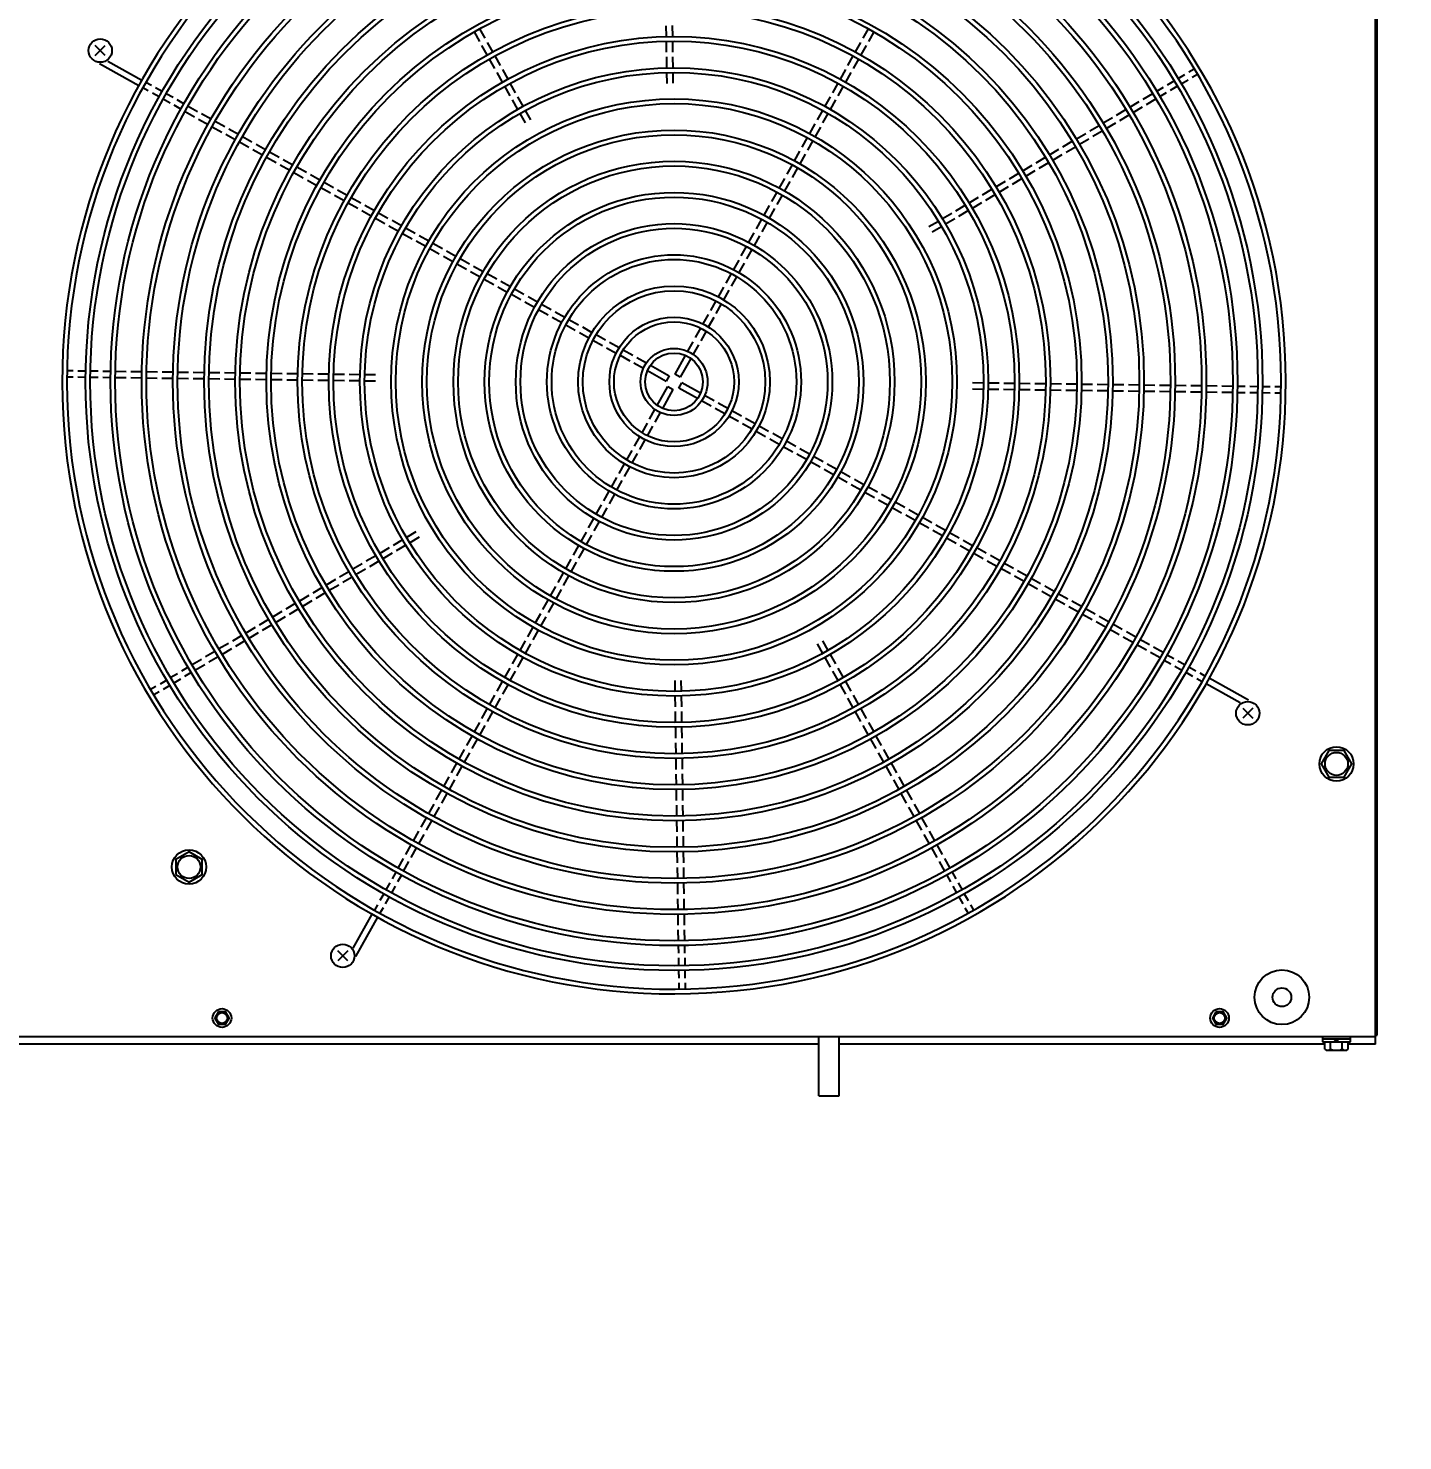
# Model space of a CAD drawing. Header units: millimetres. Extents: x -15161 to 10473752, y -72817 to 33960.
# Drawn here: x 73566 to 73654.1, y -45343.7 to -45253.1 of the extents above; entities that cross this region are included whole.
import ezdxf
from ezdxf import colors
from ezdxf.entities.mleader import LeaderData, LeaderLine
from ezdxf.enums import TextEntityAlignment as Align
from ezdxf.math import Vec2, Vec3

# ---------------------------------------------------------------- set-up
doc = ezdxf.new("R2010")
doc.units = ezdxf.units.MM
doc.styles.get("Standard").update_dxf_attribs({"font": 'arial.ttf'})

# ---------------------------------------------------------------- blocks, each defined once
blk = doc.blocks.new('機組圖灰底')
at = {"color": 8}
for p, q in [((82455.441, -33417.654), (82455.441, -33327.894)), ((82455.561, -33417.674), (82455.561, -33327.874)), ((82397.974, -33353.932), (82397.632, -33353.321)), ((82398.323, -33353.736), (82397.981, -33353.125)), ((82409.954, -33353.63), (82409.945, -33352.93)), ((82410.354, -33353.625), (82410.345, -33352.925)), ((82422.9, -33353.125), (82422.558, -33353.736)), ((82423.249, -33353.321), (82422.907, -33353.932)), ((82373.313, -33354.841), (82373.95, -33354.205)), ((82373.95, -33354.841), (82373.313, -33354.205)), ((82398.463, -33354.804), (82398.121, -33354.193)), ((82398.812, -33354.608), (82398.47, -33353.998)), ((82409.967, -33354.63), (82409.958, -33353.93)), ((82410.367, -33354.625), (82410.358, -33353.925)), ((82422.411, -33353.998), (82422.069, -33354.608)), ((82422.76, -33354.193), (82422.418, -33354.804)), ((82374.12, -33355.198), (82376.296, -33356.417)), ((82398.952, -33355.676), (82398.61, -33355.066)), ((82399.301, -33355.481), (82398.959, -33354.87)), ((82409.98, -33355.63), (82409.971, -33354.93)), ((82410.38, -33355.625), (82410.371, -33354.925)), ((82421.922, -33354.87), (82421.58, -33355.481)), ((82422.271, -33355.066), (82421.929, -33355.676)), ((82373.582, -33355.355), (82376.101, -33356.766)), ((82399.441, -33356.549), (82399.099, -33355.938)), ((82399.79, -33356.353), (82399.448, -33355.743)), ((82409.993, -33356.63), (82409.984, -33355.93)), ((82410.393, -33356.625), (82410.384, -33355.925)), ((82421.434, -33355.743), (82421.092, -33356.353)), ((82421.783, -33355.938), (82421.441, -33356.549)), ((82442.783, -33356.305), (82443.212, -33356.049)), ((82443.47, -33355.896), (82443.814, -33355.691)), ((82443.675, -33356.24), (82444.018, -33356.035)), ((82376.712, -33357.106), (82376.363, -33356.911)), ((82376.908, -33356.757), (82376.559, -33356.562)), ((82377.606, -33357.148), (82377.17, -33356.904)), ((82399.93, -33357.421), (82399.587, -33356.811)), ((82400.278, -33357.226), (82399.936, -33356.615)), ((82420.945, -33356.615), (82420.603, -33357.226)), ((82421.294, -33356.811), (82420.952, -33357.421)), ((82441.407, -33357.123), (82441.837, -33356.867)), ((82442.095, -33356.714), (82442.525, -33356.458)), ((82442.299, -33357.058), (82442.729, -33356.802)), ((82442.987, -33356.649), (82443.417, -33356.393)), ((82377.41, -33357.497), (82376.974, -33357.253)), ((82378.108, -33357.888), (82377.672, -33357.644)), ((82378.304, -33357.539), (82377.867, -33357.295)), ((82379.002, -33357.93), (82378.565, -33357.686)), ((82400.418, -33358.294), (82400.076, -33357.683)), ((82400.767, -33358.098), (82400.425, -33357.488)), ((82420.456, -33357.488), (82420.114, -33358.098)), ((82420.805, -33357.683), (82420.463, -33358.294)), ((82439.689, -33358.147), (82440.291, -33357.789)), ((82440.549, -33357.635), (82441.15, -33357.278)), ((82440.753, -33357.979), (82441.355, -33357.621)), ((82441.612, -33357.467), (82442.042, -33357.211)), ((82378.806, -33358.279), (82378.37, -33358.035)), ((82379.067, -33358.428), (82379.678, -33358.77)), ((82379.263, -33358.079), (82379.873, -33358.421)), ((82380.135, -33358.567), (82380.746, -33358.909)), ((82400.907, -33359.166), (82400.565, -33358.556)), ((82401.256, -33358.971), (82400.914, -33358.36)), ((82419.967, -33358.36), (82419.625, -33358.971)), ((82420.316, -33358.556), (82419.974, -33359.166)), ((82437.97, -33359.169), (82438.572, -33358.811)), ((82438.83, -33358.658), (82439.431, -33358.3)), ((82439.034, -33359.002), (82439.636, -33358.644)), ((82439.894, -33358.49), (82440.495, -33358.133)), ((82379.939, -33358.916), (82380.55, -33359.258)), ((82380.812, -33359.405), (82381.423, -33359.747)), ((82381.007, -33359.056), (82381.618, -33359.398)), ((82381.88, -33359.545), (82382.491, -33359.887)), ((82419.479, -33359.232), (82419.136, -33359.843)), ((82419.828, -33359.428), (82419.485, -33360.039)), ((82437.111, -33359.68), (82437.712, -33359.322)), ((82437.315, -33360.024), (82437.917, -33359.666)), ((82438.175, -33359.513), (82438.776, -33359.155)), ((82381.684, -33359.894), (82382.295, -33360.236)), ((82382.557, -33360.383), (82383.167, -33360.725)), ((82382.752, -33360.034), (82383.363, -33360.376)), ((82383.625, -33360.522), (82384.235, -33360.864)), ((82418.99, -33360.105), (82418.648, -33360.716)), ((82419.339, -33360.3), (82418.997, -33360.911)), ((82435.392, -33360.703), (82435.993, -33360.345)), ((82435.596, -33361.046), (82436.198, -33360.688)), ((82436.251, -33360.191), (82436.853, -33359.834)), ((82436.456, -33360.535), (82437.057, -33360.177)), ((82383.429, -33360.871), (82384.04, -33361.213)), ((82384.302, -33361.36), (82384.912, -33361.702)), ((82384.497, -33361.011), (82385.108, -33361.353)), ((82385.37, -33361.5), (82385.98, -33361.842)), ((82418.501, -33360.977), (82418.159, -33361.588)), ((82418.85, -33361.173), (82418.508, -33361.784)), ((82433.673, -33361.725), (82434.274, -33361.367)), ((82434.532, -33361.214), (82435.134, -33360.856)), ((82434.737, -33361.557), (82435.338, -33361.2)), ((82385.174, -33361.849), (82385.785, -33362.191)), ((82386.047, -33362.338), (82386.657, -33362.68)), ((82386.242, -33361.989), (82386.853, -33362.331)), ((82387.114, -33362.477), (82387.725, -33362.82)), ((82418.012, -33361.85), (82417.67, -33362.461)), ((82418.361, -33362.045), (82418.019, -33362.656)), ((82431.954, -33362.747), (82432.555, -33362.389)), ((82432.813, -33362.236), (82433.415, -33361.878)), ((82433.018, -33362.58), (82433.619, -33362.222)), ((82433.877, -33362.069), (82434.479, -33361.711)), ((82386.919, -33362.826), (82387.53, -33363.168)), ((82387.791, -33363.315), (82388.402, -33363.657)), ((82387.987, -33362.966), (82388.598, -33363.308)), ((82417.523, -33362.722), (82417.181, -33363.333)), ((82417.872, -33362.918), (82417.53, -33363.529)), ((82430.235, -33363.77), (82430.836, -33363.412)), ((82431.094, -33363.258), (82431.696, -33362.901)), ((82431.299, -33363.602), (82431.9, -33363.244)), ((82432.158, -33363.091), (82432.76, -33362.733)), ((82388.664, -33363.804), (82389.275, -33364.146)), ((82388.859, -33363.455), (82389.47, -33363.797)), ((82389.536, -33364.293), (82390.147, -33364.635)), ((82389.732, -33363.944), (82390.343, -33364.286)), ((82417.035, -33363.595), (82416.692, -33364.206)), ((82417.384, -33363.79), (82417.041, -33364.401)), ((82429.375, -33364.281), (82429.977, -33363.923)), ((82429.58, -33364.625), (82430.181, -33364.267)), ((82430.439, -33364.113), (82431.041, -33363.756)), ((82390.409, -33364.781), (82391.019, -33365.124)), ((82390.604, -33364.432), (82391.215, -33364.775)), ((82391.477, -33364.921), (82392.087, -33365.263)), ((82416.546, -33364.467), (82416.204, -33365.078)), ((82416.895, -33364.663), (82416.553, -33365.274)), ((82427.656, -33365.303), (82428.258, -33364.945)), ((82428.516, -33364.792), (82429.117, -33364.434)), ((82428.72, -33365.136), (82429.322, -33364.778)), ((82391.281, -33365.27), (82391.892, -33365.612)), ((82392.154, -33365.759), (82392.764, -33366.101)), ((82392.349, -33365.41), (82392.96, -33365.752)), ((82393.222, -33365.899), (82393.832, -33366.241)), ((82416.057, -33365.34), (82415.715, -33365.951)), ((82416.406, -33365.536), (82416.064, -33366.146)), ((82426.797, -33365.814), (82427.398, -33365.456)), ((82427.001, -33366.158), (82427.603, -33365.8)), ((82427.861, -33365.647), (82428.462, -33365.289)), ((82393.026, -33366.248), (82393.637, -33366.59)), ((82393.899, -33366.737), (82394.509, -33367.079)), ((82394.094, -33366.388), (82394.705, -33366.73)), ((82394.967, -33366.876), (82395.577, -33367.218)), ((82415.568, -33366.213), (82415.226, -33366.823)), ((82415.917, -33366.408), (82415.575, -33367.019)), ((82394.771, -33367.225), (82395.382, -33367.567)), ((82395.644, -33367.714), (82396.254, -33368.056)), ((82395.839, -33367.365), (82396.45, -33367.707)), ((82396.712, -33367.854), (82397.322, -33368.196)), ((82415.079, -33367.085), (82414.737, -33367.696)), ((82415.428, -33367.281), (82415.086, -33367.891)), ((82396.516, -33368.203), (82397.127, -33368.545)), ((82397.389, -33368.692), (82397.999, -33369.034)), ((82397.584, -33368.343), (82398.195, -33368.685)), ((82398.457, -33368.832), (82399.067, -33369.174)), ((82414.102, -33368.83), (82413.759, -33369.441)), ((82414.59, -33367.958), (82414.248, -33368.569)), ((82414.939, -33368.153), (82414.597, -33368.764)), ((82398.261, -33369.18), (82398.872, -33369.523)), ((82399.134, -33369.669), (82399.744, -33370.011)), ((82399.329, -33369.32), (82399.94, -33369.662)), ((82413.613, -33369.703), (82413.27, -33370.314)), ((82414.451, -33369.026), (82414.108, -33369.637)), ((82400.006, -33370.158), (82400.617, -33370.5)), ((82400.202, -33369.809), (82400.812, -33370.151)), ((82400.879, -33370.647), (82401.49, -33370.989)), ((82401.074, -33370.298), (82401.685, -33370.64)), ((82413.124, -33370.576), (82412.781, -33371.187)), ((82413.962, -33369.899), (82413.619, -33370.51)), ((82401.751, -33371.136), (82402.362, -33371.478)), ((82401.947, -33370.787), (82402.558, -33371.129)), ((82402.819, -33371.276), (82403.43, -33371.618)), ((82412.635, -33371.449), (82412.292, -33372.06)), ((82413.473, -33370.772), (82413.13, -33371.383)), ((82402.624, -33371.625), (82403.235, -33371.967)), ((82403.497, -33372.114), (82404.107, -33372.456)), ((82403.692, -33371.765), (82404.303, -33372.107)), ((82404.565, -33372.253), (82405.176, -33372.596)), ((82412.145, -33372.322), (82411.803, -33372.934)), ((82412.984, -33371.645), (82412.641, -33372.256)), ((82404.369, -33372.602), (82404.98, -33372.945)), ((82405.242, -33373.091), (82405.853, -33373.434)), ((82405.438, -33372.742), (82406.049, -33373.085)), ((82406.311, -33373.232), (82406.922, -33373.574)), ((82411.656, -33373.196), (82411.312, -33373.809)), ((82412.494, -33372.518), (82412.152, -33373.13)), ((82406.115, -33373.581), (82406.727, -33373.923)), ((82406.989, -33374.07), (82407.6, -33374.413)), ((82407.184, -33373.721), (82407.796, -33374.064)), ((82408.058, -33374.211), (82408.671, -33374.554)), ((82411.165, -33374.072), (82410.49, -33375.277)), ((82411.514, -33374.268), (82410.839, -33375.472)), ((82412.005, -33373.392), (82411.661, -33374.005)), ((82371.897, -33375.074), (82371.497, -33375.069)), ((82372.697, -33375.084), (82372.197, -33375.078)), ((82373.497, -33375.095), (82372.997, -33375.088)), ((82374.297, -33375.105), (82373.797, -33375.099)), ((82375.297, -33375.12), (82374.597, -33375.111)), ((82376.297, -33375.133), (82375.597, -33375.124)), ((82377.297, -33375.146), (82376.597, -33375.136)), ((82378.297, -33375.158), (82377.597, -33375.149)), ((82379.296, -33375.171), (82378.597, -33375.162)), ((82380.296, -33375.184), (82379.596, -33375.175)), ((82381.296, -33375.197), (82380.596, -33375.188)), ((82382.296, -33375.21), (82381.596, -33375.201)), ((82407.863, -33374.559), (82408.475, -33374.903)), ((82408.738, -33375.05), (82409.943, -33375.725)), ((82408.934, -33374.701), (82410.139, -33375.376)), ((82371.892, -33375.474), (82371.492, -33375.469)), ((82372.692, -33375.484), (82372.192, -33375.478)), ((82373.492, -33375.495), (82372.992, -33375.488)), ((82374.292, -33375.505), (82373.792, -33375.499)), ((82375.292, -33375.52), (82374.592, -33375.511)), ((82376.291, -33375.533), (82375.592, -33375.524)), ((82377.291, -33375.546), (82376.591, -33375.536)), ((82378.291, -33375.558), (82377.591, -33375.549)), ((82379.291, -33375.571), (82378.591, -33375.562)), ((82380.291, -33375.584), (82379.591, -33375.575)), ((82381.291, -33375.597), (82380.591, -33375.588)), ((82382.291, -33375.61), (82381.591, -33375.601)), ((82383.291, -33375.623), (82382.591, -33375.614)), ((82383.296, -33375.223), (82382.596, -33375.214)), ((82384.291, -33375.636), (82383.591, -33375.627)), ((82384.296, -33375.236), (82383.596, -33375.227)), ((82385.291, -33375.649), (82384.591, -33375.64)), ((82385.296, -33375.249), (82384.596, -33375.24)), ((82386.291, -33375.662), (82385.591, -33375.653)), ((82386.296, -33375.262), (82385.596, -33375.253)), ((82387.291, -33375.675), (82386.591, -33375.666)), ((82387.296, -33375.275), (82386.596, -33375.266)), ((82388.291, -33375.688), (82387.591, -33375.679)), ((82388.296, -33375.288), (82387.596, -33375.279)), ((82389.291, -33375.701), (82388.591, -33375.692)), ((82389.296, -33375.301), (82388.596, -33375.292)), ((82390.291, -33375.714), (82389.591, -33375.705)), ((82390.296, -33375.314), (82389.596, -33375.305)), ((82391.291, -33375.727), (82390.591, -33375.718)), ((82391.296, -33375.327), (82390.596, -33375.318)), ((82409.367, -33377.281), (82410.042, -33376.077)), ((82410.139, -33375.376), (82409.943, -33375.725)), ((82410.042, -33376.077), (82410.391, -33376.272)), ((82410.839, -33375.472), (82410.49, -33375.277)), ((82410.743, -33376.173), (82410.938, -33375.824)), ((82412.143, -33376.499), (82410.938, -33375.824)), ((82429.591, -33375.822), (82430.291, -33375.831)), ((82430.591, -33375.835), (82431.291, -33375.844)), ((82431.59, -33375.848), (82432.29, -33375.857)), ((82432.59, -33375.861), (82433.29, -33375.87)), ((82433.59, -33375.874), (82434.29, -33375.883)), ((82434.59, -33375.887), (82435.29, -33375.896)), ((82435.59, -33375.9), (82436.29, -33375.909)), ((82436.59, -33375.913), (82437.29, -33375.922)), ((82437.59, -33375.926), (82438.29, -33375.935)), ((82438.59, -33375.939), (82439.29, -33375.948)), ((82439.59, -33375.952), (82440.29, -33375.961)), ((82440.59, -33375.965), (82441.29, -33375.974)), ((82441.59, -33375.978), (82442.29, -33375.987)), ((82442.59, -33375.991), (82443.29, -33376)), ((82443.59, -33376.003), (82444.29, -33376.013)), ((82444.59, -33376.016), (82445.29, -33376.025)), ((82445.59, -33376.029), (82446.29, -33376.038)), ((82446.59, -33376.044), (82447.09, -33376.05)), ((82447.39, -33376.054), (82447.89, -33376.061)), ((82448.19, -33376.065), (82448.689, -33376.071)), ((82448.989, -33376.075), (82449.389, -33376.08)), ((82409.716, -33377.477), (82410.391, -33376.272)), ((82411.947, -33376.848), (82410.743, -33376.173)), ((82412.823, -33377.338), (82412.21, -33376.995)), ((82413.019, -33376.99), (82412.406, -33376.646)), ((82429.585, -33376.222), (82430.285, -33376.231)), ((82430.585, -33376.235), (82431.285, -33376.244)), ((82431.585, -33376.248), (82432.285, -33376.257)), ((82432.585, -33376.261), (82433.285, -33376.27)), ((82433.585, -33376.274), (82434.285, -33376.283)), ((82434.585, -33376.287), (82435.285, -33376.296)), ((82435.585, -33376.3), (82436.285, -33376.309)), ((82436.585, -33376.313), (82437.285, -33376.322)), ((82437.585, -33376.326), (82438.285, -33376.335)), ((82438.585, -33376.339), (82439.285, -33376.348)), ((82439.585, -33376.352), (82440.285, -33376.361)), ((82440.585, -33376.365), (82441.285, -33376.374)), ((82441.585, -33376.378), (82442.285, -33376.387)), ((82442.585, -33376.39), (82443.285, -33376.4)), ((82443.585, -33376.403), (82444.285, -33376.412)), ((82444.585, -33376.416), (82445.285, -33376.425)), ((82445.585, -33376.429), (82446.284, -33376.438)), ((82446.584, -33376.444), (82447.084, -33376.45)), ((82447.384, -33376.454), (82447.884, -33376.461)), ((82448.184, -33376.465), (82448.684, -33376.471)), ((82448.984, -33376.475), (82449.384, -33376.48)), ((82408.877, -33378.157), (82409.22, -33377.544)), ((82409.226, -33378.353), (82409.569, -33377.74)), ((82413.697, -33377.828), (82413.085, -33377.485)), ((82413.893, -33377.479), (82413.281, -33377.136)), ((82414.766, -33377.968), (82414.155, -33377.626)), ((82408.387, -33379.031), (82408.73, -33378.419)), ((82408.736, -33379.227), (82409.079, -33378.615)), ((82414.571, -33378.317), (82413.959, -33377.975)), ((82415.444, -33378.807), (82414.832, -33378.464)), ((82415.639, -33378.458), (82415.028, -33378.115)), ((82416.512, -33378.947), (82415.901, -33378.604)), ((82407.898, -33379.904), (82408.24, -33379.293)), ((82408.247, -33380.1), (82408.589, -33379.489)), ((82416.316, -33379.296), (82415.705, -33378.953)), ((82417.189, -33379.784), (82416.578, -33379.442)), ((82417.385, -33379.435), (82416.774, -33379.093)), ((82418.257, -33379.924), (82417.646, -33379.582)), ((82407.409, -33380.777), (82407.751, -33380.166)), ((82407.758, -33380.973), (82408.1, -33380.362)), ((82418.062, -33380.273), (82417.451, -33379.931)), ((82418.934, -33380.762), (82418.324, -33380.42)), ((82419.13, -33380.413), (82418.519, -33380.071)), ((82420.003, -33380.902), (82419.392, -33380.56)), ((82406.92, -33381.65), (82407.262, -33381.039)), ((82407.269, -33381.846), (82407.611, -33381.235)), ((82419.807, -33381.251), (82419.196, -33380.909)), ((82420.68, -33381.74), (82420.069, -33381.398)), ((82420.875, -33381.391), (82420.264, -33381.049)), ((82421.748, -33381.88), (82421.137, -33381.538)), ((82406.431, -33382.523), (82406.773, -33381.912)), ((82406.78, -33382.719), (82407.122, -33382.108)), ((82421.552, -33382.229), (82420.941, -33381.887)), ((82422.425, -33382.717), (82421.814, -33382.375)), ((82422.62, -33382.369), (82422.009, -33382.026)), ((82405.942, -33383.396), (82406.284, -33382.785)), ((82406.291, -33383.591), (82406.633, -33382.98)), ((82423.297, -33383.206), (82422.686, -33382.864)), ((82423.493, -33382.857), (82422.882, -33382.515)), ((82424.17, -33383.695), (82423.559, -33383.353)), ((82424.365, -33383.346), (82423.754, -33383.004)), ((82405.453, -33384.268), (82405.795, -33383.658)), ((82405.802, -33384.464), (82406.144, -33383.853)), ((82425.042, -33384.184), (82424.431, -33383.842)), ((82425.238, -33383.835), (82424.627, -33383.493)), ((82426.11, -33384.324), (82425.499, -33383.982)), ((82404.964, -33385.141), (82405.306, -33384.53)), ((82405.313, -33385.336), (82405.655, -33384.726)), ((82425.915, -33384.673), (82425.304, -33384.331)), ((82426.787, -33385.161), (82426.176, -33384.819)), ((82426.983, -33384.812), (82426.372, -33384.47)), ((82427.855, -33385.301), (82427.244, -33384.959)), ((82393.021, -33385.902), (82392.419, -33386.26)), ((82393.88, -33385.391), (82393.279, -33385.749)), ((82394.085, -33385.735), (82393.483, -33386.092)), ((82404.475, -33386.013), (82404.817, -33385.403)), ((82404.824, -33386.209), (82405.166, -33385.598)), ((82427.66, -33385.65), (82427.049, -33385.308)), ((82428.532, -33386.139), (82427.921, -33385.797)), ((82428.728, -33385.79), (82428.117, -33385.448)), ((82429.6, -33386.279), (82428.989, -33385.937)), ((82391.302, -33386.924), (82390.7, -33387.282)), ((82392.161, -33386.413), (82391.559, -33386.771)), ((82392.366, -33386.757), (82391.764, -33387.115)), ((82393.225, -33386.246), (82392.623, -33386.604)), ((82403.986, -33386.886), (82404.329, -33386.275)), ((82404.335, -33387.082), (82404.678, -33386.471)), ((82429.405, -33386.628), (82428.794, -33386.286)), ((82430.277, -33387.117), (82429.666, -33386.774)), ((82430.472, -33386.768), (82429.862, -33386.425)), ((82431.345, -33387.256), (82430.734, -33386.914)), ((82390.442, -33387.436), (82389.84, -33387.793)), ((82390.647, -33387.779), (82390.045, -33388.137)), ((82391.506, -33387.268), (82390.904, -33387.626)), ((82403.498, -33387.759), (82403.84, -33387.148)), ((82403.847, -33387.954), (82404.189, -33387.343)), ((82431.149, -33387.605), (82430.539, -33387.263)), ((82432.022, -33388.094), (82431.411, -33387.752)), ((82432.217, -33387.745), (82431.607, -33387.403)), ((82388.723, -33388.458), (82388.121, -33388.816)), ((82389.583, -33387.947), (82388.981, -33388.305)), ((82389.787, -33388.291), (82389.185, -33388.648)), ((82403.009, -33388.631), (82403.351, -33388.02)), ((82403.358, -33388.827), (82403.7, -33388.216)), ((82432.894, -33388.583), (82432.284, -33388.241)), ((82433.09, -33388.234), (82432.479, -33387.892)), ((82433.767, -33389.072), (82433.156, -33388.729)), ((82433.962, -33388.723), (82433.352, -33388.38)), ((82387.004, -33389.48), (82386.402, -33389.838)), ((82387.864, -33388.969), (82387.262, -33389.327)), ((82388.068, -33389.313), (82387.466, -33389.671)), ((82388.928, -33388.802), (82388.326, -33389.16)), ((82402.52, -33389.504), (82402.862, -33388.893)), ((82402.869, -33389.699), (82403.211, -33389.088)), ((82434.639, -33389.56), (82434.029, -33389.218)), ((82434.835, -33389.211), (82434.224, -33388.869)), ((82435.707, -33389.7), (82435.096, -33389.358)), ((82385.285, -33390.503), (82384.683, -33390.861)), ((82386.145, -33389.992), (82385.543, -33390.349)), ((82386.349, -33390.335), (82385.747, -33390.693)), ((82387.209, -33389.824), (82386.607, -33390.182)), ((82402.031, -33390.376), (82402.373, -33389.765)), ((82402.38, -33390.572), (82402.722, -33389.961)), ((82435.512, -33390.049), (82434.901, -33389.707)), ((82436.384, -33390.538), (82435.773, -33390.196)), ((82436.58, -33390.189), (82435.969, -33389.847)), ((82437.452, -33390.678), (82436.841, -33390.336)), ((82384.426, -33391.014), (82383.824, -33391.372)), ((82384.63, -33391.358), (82384.028, -33391.715)), ((82385.49, -33390.846), (82384.888, -33391.204)), ((82401.054, -33392.121), (82401.396, -33391.51)), ((82401.542, -33391.249), (82401.885, -33390.638)), ((82401.891, -33391.444), (82402.234, -33390.833)), ((82437.257, -33391.027), (82436.646, -33390.685)), ((82438.129, -33391.515), (82437.518, -33391.173)), ((82438.324, -33391.166), (82437.714, -33390.824)), ((82439.197, -33391.655), (82438.586, -33391.313)), ((82382.707, -33392.036), (82382.105, -33392.394)), ((82382.911, -33392.38), (82382.309, -33392.738)), ((82383.566, -33391.525), (82382.964, -33391.883)), ((82383.771, -33391.869), (82383.169, -33392.227)), ((82400.565, -33392.993), (82400.907, -33392.383)), ((82401.403, -33392.316), (82401.745, -33391.706)), ((82419.974, -33392.383), (82420.316, -33392.993)), ((82439.001, -33392.004), (82438.391, -33391.662)), ((82439.874, -33392.493), (82439.263, -33392.151)), ((82440.069, -33392.144), (82439.459, -33391.802)), ((82440.942, -33392.633), (82440.331, -33392.291)), ((82380.988, -33393.059), (82380.386, -33393.416)), ((82381.847, -33392.547), (82381.245, -33392.905)), ((82382.052, -33392.891), (82381.45, -33393.249)), ((82400.076, -33393.866), (82400.418, -33393.255)), ((82400.914, -33393.189), (82401.256, -33392.578)), ((82419.625, -33392.578), (82419.967, -33393.189)), ((82420.463, -33393.255), (82420.805, -33393.866)), ((82440.746, -33392.982), (82440.136, -33392.64)), ((82441.619, -33393.47), (82441.008, -33393.128)), ((82441.814, -33393.121), (82441.204, -33392.779)), ((82442.075, -33393.27), (82442.511, -33393.514)), ((82379.268, -33394.079), (82378.838, -33394.335)), ((82380.128, -33393.57), (82379.526, -33393.928)), ((82380.333, -33393.914), (82379.731, -33394.271)), ((82381.192, -33393.402), (82380.59, -33393.76)), ((82399.587, -33394.738), (82399.93, -33394.128)), ((82400.425, -33394.061), (82400.767, -33393.451)), ((82420.114, -33393.451), (82420.456, -33394.061)), ((82420.952, -33394.128), (82421.294, -33394.738)), ((82441.88, -33393.619), (82442.316, -33393.863)), ((82442.578, -33394.01), (82443.014, -33394.254)), ((82442.773, -33393.661), (82443.209, -33393.905)), ((82443.471, -33394.052), (82443.907, -33394.296)), ((82377.892, -33394.897), (82377.463, -33395.153)), ((82378.58, -33394.488), (82378.15, -33394.744)), ((82378.785, -33394.832), (82378.355, -33395.088)), ((82379.472, -33394.423), (82379.042, -33394.679)), ((82399.099, -33395.611), (82399.441, -33395)), ((82399.936, -33394.934), (82400.278, -33394.323)), ((82410.488, -33394.924), (82410.497, -33395.624)), ((82410.888, -33394.919), (82410.897, -33395.619)), ((82420.603, -33394.323), (82420.945, -33394.934)), ((82421.441, -33395), (82421.783, -33395.611)), ((82443.276, -33394.401), (82443.712, -33394.645)), ((82443.973, -33394.792), (82444.322, -33394.987)), ((82444.169, -33394.443), (82444.518, -33394.638)), ((82446.761, -33396.351), (82444.585, -33395.132)), ((82447.299, -33396.194), (82444.781, -33394.783)), ((82377.205, -33395.306), (82376.861, -33395.511)), ((82377.409, -33395.65), (82377.066, -33395.854)), ((82378.097, -33395.241), (82377.667, -33395.497)), ((82398.61, -33396.483), (82398.952, -33395.873)), ((82399.448, -33395.806), (82399.79, -33395.196)), ((82410.501, -33395.924), (82410.51, -33396.624)), ((82410.901, -33395.919), (82410.91, -33396.619)), ((82421.092, -33395.196), (82421.434, -33395.806)), ((82421.929, -33395.873), (82422.271, -33396.483)), ((82398.121, -33397.356), (82398.463, -33396.745)), ((82398.47, -33397.551), (82398.812, -33396.941)), ((82398.959, -33396.679), (82399.301, -33396.068)), ((82410.514, -33396.924), (82410.523, -33397.624)), ((82410.914, -33396.919), (82410.923, -33397.619)), ((82421.58, -33396.068), (82421.922, -33396.679)), ((82422.069, -33396.941), (82422.411, -33397.551)), ((82422.418, -33396.745), (82422.76, -33397.356)), ((82447.568, -33396.708), (82446.932, -33397.344)), ((82446.932, -33396.708), (82447.568, -33397.344)), ((82397.632, -33398.228), (82397.974, -33397.617)), ((82397.981, -33398.424), (82398.323, -33397.813)), ((82422.558, -33397.813), (82422.9, -33398.424)), ((82422.907, -33397.617), (82423.249, -33398.228)), ((82397.144, -33399.101), (82397.486, -33398.49)), ((82397.492, -33399.296), (82397.835, -33398.685)), ((82410.527, -33397.924), (82410.536, -33398.624)), ((82410.927, -33397.919), (82410.936, -33398.619)), ((82423.047, -33398.685), (82423.389, -33399.296)), ((82423.396, -33398.49), (82423.738, -33399.101)), ((82396.655, -33399.973), (82396.997, -33399.362)), ((82397.004, -33400.169), (82397.346, -33399.558)), ((82410.54, -33398.924), (82410.549, -33399.624)), ((82410.94, -33398.919), (82410.949, -33399.619)), ((82423.535, -33399.558), (82423.878, -33400.169)), ((82423.884, -33399.362), (82424.226, -33399.973)), ((82396.166, -33400.846), (82396.508, -33400.235)), ((82396.515, -33401.041), (82396.857, -33400.43)), ((82410.553, -33399.924), (82410.562, -33400.624)), ((82410.953, -33399.919), (82410.962, -33400.619)), ((82424.024, -33400.43), (82424.366, -33401.041)), ((82424.373, -33400.235), (82424.715, -33400.846)), ((82395.677, -33401.718), (82396.019, -33401.107)), ((82396.026, -33401.913), (82396.368, -33401.303)), ((82410.566, -33400.924), (82410.575, -33401.624)), ((82410.966, -33400.919), (82410.975, -33401.619)), ((82424.513, -33401.303), (82424.855, -33401.913)), ((82424.862, -33401.107), (82425.204, -33401.718)), ((82395.188, -33402.59), (82395.531, -33401.98)), ((82395.537, -33402.786), (82395.88, -33402.175)), ((82410.579, -33401.924), (82410.588, -33402.624)), ((82410.979, -33401.919), (82410.988, -33402.619)), ((82425.002, -33402.175), (82425.344, -33402.786)), ((82425.351, -33401.98), (82425.693, -33402.59)), ((82394.7, -33403.463), (82395.042, -33402.852)), ((82395.049, -33403.658), (82395.391, -33403.048)), ((82410.592, -33402.924), (82410.601, -33403.624)), ((82410.992, -33402.919), (82411.001, -33403.619)), ((82425.49, -33403.048), (82425.833, -33403.658)), ((82425.839, -33402.852), (82426.182, -33403.463)), ((82394.211, -33404.335), (82394.553, -33403.725)), ((82394.56, -33404.531), (82394.902, -33403.92)), ((82410.605, -33403.924), (82410.614, -33404.624)), ((82411.005, -33403.919), (82411.014, -33404.619)), ((82425.979, -33403.92), (82426.321, -33404.531)), ((82426.328, -33403.725), (82426.67, -33404.335)), ((82393.722, -33405.208), (82394.064, -33404.597)), ((82394.071, -33405.403), (82394.413, -33404.793)), ((82410.618, -33404.924), (82410.627, -33405.624)), ((82411.018, -33404.919), (82411.027, -33405.619)), ((82426.468, -33404.793), (82426.81, -33405.403)), ((82426.817, -33404.597), (82427.159, -33405.208)), ((82393.233, -33406.08), (82393.576, -33405.469)), ((82393.582, -33406.276), (82393.925, -33405.665)), ((82410.631, -33405.924), (82410.64, -33406.624)), ((82411.031, -33405.919), (82411.04, -33406.619)), ((82426.957, -33405.665), (82427.299, -33406.276)), ((82427.306, -33405.469), (82427.648, -33406.08)), ((82392.745, -33406.953), (82393.087, -33406.342)), ((82393.094, -33407.148), (82393.436, -33406.537)), ((82427.445, -33406.537), (82427.788, -33407.148)), ((82427.794, -33406.342), (82428.137, -33406.953)), ((82392.597, -33407.214), (82392.352, -33407.65)), ((82392.946, -33407.409), (82392.701, -33407.845)), ((82410.644, -33406.924), (82410.653, -33407.624)), ((82411.044, -33406.919), (82411.053, -33407.619)), ((82427.934, -33407.41), (82428.179, -33407.846)), ((82428.283, -33407.214), (82428.528, -33407.651)), ((82391.815, -33408.609), (82391.57, -33409.046)), ((82392.206, -33407.911), (82391.961, -33408.348)), ((82392.555, -33408.107), (82392.31, -33408.543)), ((82410.657, -33407.924), (82410.666, -33408.624)), ((82411.057, -33407.919), (82411.066, -33408.619)), ((82428.325, -33408.108), (82428.57, -33408.544)), ((82428.674, -33407.912), (82428.919, -33408.349)), ((82429.065, -33408.61), (82429.31, -33409.046)), ((82391.423, -33409.307), (82391.228, -33409.656)), ((82391.772, -33409.503), (82391.577, -33409.852)), ((82392.163, -33408.805), (82391.919, -33409.241)), ((82410.67, -33408.924), (82410.679, -33409.624)), ((82411.07, -33408.919), (82411.079, -33409.618)), ((82428.716, -33408.806), (82428.961, -33409.242)), ((82429.107, -33409.504), (82429.303, -33409.853)), ((82429.456, -33409.308), (82429.652, -33409.657)), ((82389.864, -33412.095), (82391.083, -33409.919)), ((82390.021, -33412.633), (82391.432, -33410.114)), ((82410.683, -33409.924), (82410.692, -33410.624)), ((82411.083, -33409.918), (82411.092, -33410.618)), ((82410.695, -33410.924), (82410.705, -33411.624)), ((82411.095, -33410.918), (82411.105, -33411.618)), ((82389.507, -33412.902), (82388.871, -33412.265)), ((82389.507, -33412.265), (82388.871, -33412.902)), ((82410.714, -33411.923), (82410.721, -33412.423)), ((82411.114, -33411.918), (82411.121, -33412.418)), ((82410.725, -33412.723), (82410.731, -33413.223)), ((82410.725, -33412.723), (82410.731, -33413.223)), ((82411.125, -33412.718), (82411.131, -33413.218)), ((82411.125, -33412.718), (82411.131, -33413.218)), ((82410.735, -33413.523), (82410.738, -33413.774)), ((82410.735, -33413.523), (82410.742, -33414.023)), ((82411.135, -33413.518), (82411.138, -33413.774)), ((82411.135, -33413.518), (82411.142, -33414.018)), ((82410.746, -33414.323), (82410.751, -33414.723)), ((82411.146, -33414.318), (82411.151, -33414.718)), ((82455.441, -33417.774), (82455.441, -33414.274)), ((82455.441, -33417.774), (82275.441, -33417.774)), ((82455.321, -33417.774), (82275.561, -33417.774)), ((82419.741, -33421.564), (82419.741, -33417.774)), ((82421.041, -33421.564), (82421.041, -33417.774)), ((82452.041, -33417.774), (82452.041, -33418.094)), ((82453.841, -33417.774), (82452.041, -33417.774)), ((82453.841, -33418.094), (82453.841, -33417.774)), ((82455.441, -33417.554), (82455.561, -33417.554)), ((82455.441, -33418.244), (82455.441, -33417.674)), ((82455.441, -33417.674), (82455.561, -33417.674)), ((82419.741, -33418.244), (82311.141, -33418.244)), ((82452.191, -33418.244), (82421.041, -33418.244)), ((82453.841, -33417.934), (82452.041, -33417.934)), ((82452.041, -33418.094), (82453.841, -33418.094)), ((82452.191, -33418.574), (82452.191, -33418.094)), ((82452.378, -33418.644), (82453.503, -33418.644)), ((82452.566, -33418.574), (82452.566, -33418.094)), ((82452.781, -33417.934), (82452.941, -33418.094)), ((82452.941, -33417.934), (82453.101, -33418.094)), ((82453.316, -33418.574), (82453.316, -33418.094)), ((82453.691, -33418.574), (82453.691, -33418.094)), ((82455.441, -33418.244), (82453.691, -33418.244)), ((82419.741, -33421.564), (82421.041, -33421.564))]:
    blk.add_line(p, q, dxfattribs=at)
for points in [[(82452.451, -33399.426), (82451.961, -33400.274), (82452.451, -33401.123), (82453.431, -33401.123), (82453.921, -33400.274), (82453.431, -33399.426)], [(82378.479, -33407.377), (82379.328, -33407.867), (82380.177, -33407.377), (82380.177, -33406.397), (82379.328, -33405.907), (82378.479, -33406.397)], [(82381.211, -33416.176), (82380.981, -33416.574), (82381.211, -33416.973), (82381.671, -33416.973), (82381.901, -33416.574), (82381.671, -33416.176)], [(82445.211, -33416.176), (82444.981, -33416.574), (82445.211, -33416.973), (82445.671, -33416.973), (82445.901, -33416.574), (82445.671, -33416.176)]]:
    blk.add_lwpolyline(points, close=True, dxfattribs=at)
for centre, radius in [((82410.441, -33375.774), 37.75), ((82410.441, -33375.774), 37.45), ((82410.441, -33375.774), 36.15), ((82410.441, -33375.774), 35.85), ((82410.441, -33375.774), 34.15), ((82410.441, -33375.774), 33.85), ((82410.441, -33375.774), 32.15), ((82410.441, -33375.774), 31.85), ((82410.441, -33375.774), 30.15), ((82410.441, -33375.774), 29.85), ((82410.441, -33375.774), 28.15), ((82410.441, -33375.774), 27.85), ((82410.441, -33375.774), 26.15), ((82410.441, -33375.774), 25.85), ((82410.441, -33375.774), 24.15), ((82410.441, -33375.774), 23.85), ((82373.631, -33354.523), 0.75), ((82410.441, -33375.774), 22.15), ((82410.441, -33375.774), 21.85), ((82410.441, -33375.774), 20.15), ((82410.441, -33375.774), 19.85), ((82410.441, -33375.774), 18.15), ((82410.441, -33375.774), 17.85), ((82410.441, -33375.774), 16.15), ((82410.441, -33375.774), 15.85), ((82410.441, -33375.774), 14.15), ((82410.441, -33375.774), 13.85), ((82410.441, -33375.774), 12.15), ((82410.441, -33375.774), 11.85), ((82410.441, -33375.774), 10.15), ((82410.441, -33375.774), 9.85), ((82410.441, -33375.774), 8.15), ((82410.441, -33375.774), 7.85), ((82410.441, -33375.774), 6.15), ((82410.441, -33375.774), 5.85), ((82410.441, -33375.774), 4.15), ((82410.441, -33375.774), 3.85), ((82410.441, -33375.774), 2.15), ((82410.441, -33375.774), 1.85), ((82447.25, -33397.026), 0.75), ((82452.941, -33400.274), 1.1), ((82452.941, -33400.274), 0.735), ((82379.328, -33406.887), 1.1), ((82379.328, -33406.887), 0.735), ((82389.189, -33412.584), 0.75), ((82449.441, -33415.244), 1.75), ((82449.441, -33415.244), 0.6), ((82381.441, -33416.574), 0.6), ((82381.441, -33416.574), 0.345), ((82445.441, -33416.574), 0.6), ((82445.441, -33416.574), 0.345)]:
    blk.add_circle(centre, radius, dxfattribs=at)
for centre, radius, start, end in [((82410.441, -33375.774), 39.25, 271.55685, 271.54581), ((82410.441, -33375.774), 38.95, 271.57203, 271.5714), ((82452.378, -33418.358), 0.286, 229.05544, 310.94456), ((82452.941, -33417.605), 1.039, 248.85295, 291.14705), ((82453.503, -33418.358), 0.286, 229.05544, 310.94456)]:
    blk.add_arc(centre, radius, start, end, dxfattribs=at)
blk = doc.blocks.new('_DetailCallout')
at = {"color": 0, "linetype": 'ByBlock', "lineweight": -2, "transparency": 16777216}
blk.add_line((8, 0), (-8, 0), dxfattribs=at)
blk.add_circle((0, 0), 8, dxfattribs=at)
at = {"color": 0, "transparency": 16777216}
for tag, p in [('視圖號碼', (0, 1)), ('圖紙號碼', (0, -6))]:
    blk.add_attdef(tag, text='', height=3, dxfattribs=at).set_placement(p, align=Align.CENTER)

msp = doc.modelspace()

# ---------------------------------------------------------------- block references
at = {"color": 190}
msp.add_blockref('機組圖灰底', (-8803.0592, -11899.9929), dxfattribs=at)

# ---------------------------------------------------------------- leaders
at = {"color": 54}
ml = msp.add_multileader_block('Standard', dxfattribs=at)
ml.set_content('_DetailCallout', color=54, scale=15)
ml.set_attribute('視圖號碼', '冷凍庫', width=0)
ml.set_attribute('圖紙號碼', 'C機', width=0)
ml.set_leader_properties()
ml.build(insert=Vec2(0, 0))
ml.multileader.update_dxf_attribs({"leader_type": 0})
ctx = ml.context
ctx.base_point, ctx.plane_origin = Vec3(73652.3814, -45537.0769), Vec3(73772.3814, -45537.0769)
notes = []
notes.append((ctx, [(0, (0, 0, 0), (0, 0), (1, 0), 1, [])]))
ctx.block.insert = Vec3(73772.3814, -45537.0769)
ml = msp.add_multileader_block('Standard', dxfattribs=at)
ml.set_content('_DetailCallout', color=54, scale=15)
ml.set_attribute('視圖號碼', '冷凍庫', width=0)
ml.set_attribute('圖紙號碼', 'D機', width=0)
ml.set_leader_properties()
ml.build(insert=Vec2(0, 0))
ml.multileader.update_dxf_attribs({"leader_type": 0})
ctx = ml.context
ctx.base_point, ctx.plane_origin = Vec3(74072.6214, -45537.0769), Vec3(74192.6214, -45537.0769)
notes.append((ctx, [(0, (0, 0, 0), (0, 0), (1, 0), 1, [])]))
ctx.block.insert = Vec3(74192.6214, -45537.0769)
ml = msp.add_multileader_block('Standard', dxfattribs=at)
ml.set_content('_DetailCallout', color=54, scale=15)
ml.set_attribute('視圖號碼', '冷凍庫', width=0)
ml.set_attribute('圖紙號碼', 'E機', width=0)
ml.set_leader_properties()
ml.build(insert=Vec2(0, 0))
ml.multileader.update_dxf_attribs({"leader_type": 0})
ctx = ml.context
ctx.base_point, ctx.plane_origin = Vec3(74492.8614, -45537.0769), Vec3(74612.8614, -45537.0769)
notes.append((ctx, [(0, (0, 0, 0), (0, 0), (1, 0), 1, [])]))
ctx.block.insert = Vec3(74612.8614, -45537.0769)
at = {"color": 30}
ml = msp.add_multileader_block('Standard', dxfattribs=at)
ml.set_content('_DetailCallout', color=30, scale=15)
ml.set_attribute('視圖號碼', '冷凍庫', width=0)
ml.set_attribute('圖紙號碼', 'C', width=0)
ml.set_leader_properties()
ml.build(insert=Vec2(0, 0))
ml.multileader.update_dxf_attribs({"leader_type": 0})
ctx = ml.context
ctx.base_point, ctx.plane_origin = Vec3(73747.1906, -45888.0748), Vec3(73867.1906, -45888.0748)
notes.append((ctx, [(0, (0, 0, 0), (0, 0), (1, 0), 1, [])]))
ctx.block.insert = Vec3(73867.1906, -45888.0748)
ml = msp.add_multileader_block('Standard', dxfattribs=at)
ml.set_content('_DetailCallout', color=30, scale=15)
ml.set_attribute('視圖號碼', '冷凍庫', width=0)
ml.set_attribute('圖紙號碼', 'B', width=0)
ml.set_leader_properties()
ml.build(insert=Vec2(0, 0))
ml.multileader.update_dxf_attribs({"leader_type": 0})
ctx = ml.context
ctx.base_point, ctx.plane_origin = Vec3(73747.1906, -46477.6264), Vec3(73867.1906, -46477.6264)
notes.append((ctx, [(0, (0, 0, 0), (0, 0), (1, 0), 1, [])]))
ctx.block.insert = Vec3(73867.1906, -46477.6264)
ml = msp.add_multileader_block('Standard', dxfattribs=at)
ml.set_content('_DetailCallout', color=30, scale=15)
ml.set_attribute('視圖號碼', '冷凍庫', width=0)
ml.set_attribute('圖紙號碼', 'D', width=0)
ml.set_leader_properties()
ml.build(insert=Vec2(0, 0))
ml.multileader.update_dxf_attribs({"leader_type": 0})
ctx = ml.context
ctx.base_point, ctx.plane_origin = Vec3(73737.1917, -48120.99), Vec3(73857.1917, -48120.99)
notes.append((ctx, [(0, (0, 0, 0), (0, 0), (1, 0), 1, [])]))
ctx.block.insert = Vec3(73857.1917, -48120.99)
ml = msp.add_multileader_block('Standard', dxfattribs=at)
ml.set_content('_DetailCallout', color=30, scale=15)
ml.set_attribute('視圖號碼', '冷凍庫', width=0)
ml.set_attribute('圖紙號碼', 'E', width=0)
ml.set_leader_properties()
ml.build(insert=Vec2(0, 0))
ml.multileader.update_dxf_attribs({"leader_type": 0})
ctx = ml.context
ctx.base_point, ctx.plane_origin = Vec3(75349.539, -47538.8607), Vec3(75469.539, -47538.8607)
notes.append((ctx, [(0, (0, 0, 0), (0, 0), (1, 0), 1, [])]))
ctx.block.insert = Vec3(75469.539, -47538.8607)
ml = msp.add_multileader_block('Standard', dxfattribs=at)
ml.set_content('_DetailCallout', color=30, scale=15)
ml.set_attribute('視圖號碼', '急速庫', width=0)
ml.set_attribute('圖紙號碼', 'B', width=0)
ml.set_leader_properties()
ml.build(insert=Vec2(0, 0))
ml.multileader.update_dxf_attribs({"leader_type": 0})
ctx = ml.context
ctx.base_point, ctx.plane_origin = Vec3(93372.1061, -47545.9996), Vec3(93492.1061, -47545.9996)
notes.append((ctx, [(0, (0, 0, 0), (0, 0), (1, 0), 1, [])]))
ctx.block.insert = Vec3(93492.1061, -47545.9996)
ml = msp.add_multileader_block('Standard', dxfattribs=at)
ml.set_content('_DetailCallout', color=30, scale=15)
ml.set_attribute('視圖號碼', '急速庫', width=0)
ml.set_attribute('圖紙號碼', 'A-2', width=0)
ml.set_leader_properties()
ml.build(insert=Vec2(0, 0))
ml.multileader.update_dxf_attribs({"leader_type": 0})
ctx = ml.context
ctx.base_point, ctx.plane_origin = Vec3(93704.3054, -47545.9996), Vec3(93824.3054, -47545.9996)
notes.append((ctx, [(0, (0, 0, 0), (0, 0), (1, 0), 1, [])]))
ctx.block.insert = Vec3(93824.3054, -47545.9996)
ml = msp.add_multileader_block('Standard', dxfattribs=at)
ml.set_content('_DetailCallout', color=30, scale=15)
ml.set_attribute('視圖號碼', '急速庫', width=0)
ml.set_attribute('圖紙號碼', 'A-1', width=0)
ml.set_leader_properties()
ml.build(insert=Vec2(0, 0))
ml.multileader.update_dxf_attribs({"leader_type": 0})
ctx = ml.context
ctx.base_point, ctx.plane_origin = Vec3(94041.3644, -47545.9996), Vec3(94161.3644, -47545.9996)
notes.append((ctx, [(0, (0, 0, 0), (0, 0), (1, 0), 1, [])]))
ctx.block.insert = Vec3(94161.3644, -47545.9996)
ml = msp.add_multileader_block('Standard', dxfattribs=at)
ml.set_content('_DetailCallout', color=30, scale=15)
ml.set_attribute('視圖號碼', '半成品', width=0)
ml.set_attribute('圖紙號碼', 'B', width=0)
ml.set_leader_properties()
ml.build(insert=Vec2(0, 0))
ml.multileader.update_dxf_attribs({"leader_type": 0})
ctx = ml.context
ctx.base_point, ctx.plane_origin = Vec3(93372.1061, -48769.6603), Vec3(93492.1061, -48769.6603)
notes.append((ctx, [(0, (0, 0, 0), (0, 0), (1, 0), 1, [])]))
ctx.block.insert = Vec3(93492.1061, -48769.6603)
ml = msp.add_multileader_block('Standard', dxfattribs=at)
ml.set_content('_DetailCallout', color=30, scale=15)
ml.set_attribute('視圖號碼', '半成品', width=0)
ml.set_attribute('圖紙號碼', 'A-2', width=0)
ml.set_leader_properties()
ml.build(insert=Vec2(0, 0))
ml.multileader.update_dxf_attribs({"leader_type": 0})
ctx = ml.context
ctx.base_point, ctx.plane_origin = Vec3(93704.3054, -48769.6603), Vec3(93824.3054, -48769.6603)
notes.append((ctx, [(0, (0, 0, 0), (0, 0), (1, 0), 1, [])]))
ctx.block.insert = Vec3(93824.3054, -48769.6603)
ml = msp.add_multileader_block('Standard', dxfattribs=at)
ml.set_content('_DetailCallout', color=30, scale=15)
ml.set_attribute('視圖號碼', '半成品', width=0)
ml.set_attribute('圖紙號碼', 'A-1', width=0)
ml.set_leader_properties()
ml.build(insert=Vec2(0, 0))
ml.multileader.update_dxf_attribs({"leader_type": 0})
ctx = ml.context
ctx.base_point, ctx.plane_origin = Vec3(94041.3644, -48769.6603), Vec3(94161.3644, -48769.6603)
notes.append((ctx, [(0, (0, 0, 0), (0, 0), (1, 0), 1, [])]))
ctx.block.insert = Vec3(94161.3644, -48769.6603)
at = {"color": 54}
ml = msp.add_multileader_block('Standard', dxfattribs=at)
ml.set_content('_DetailCallout', color=54, scale=15)
ml.set_attribute('視圖號碼', '急速庫', width=0)
ml.set_attribute('圖紙號碼', 'A機', width=0)
ml.set_leader_properties()
ml.build(insert=Vec2(0, 0))
ml.multileader.update_dxf_attribs({"leader_type": 0})
ctx = ml.context
ctx.base_point, ctx.plane_origin = Vec3(92864.6909, -48811.8789), Vec3(92984.6909, -48811.8789)
notes.append((ctx, [(0, (0, 0, 0), (0, 0), (1, 0), 1, [])]))
ctx.block.insert = Vec3(92984.6909, -48811.8789)
ml = msp.add_multileader_block('Standard', dxfattribs=at)
ml.set_content('_DetailCallout', color=54, scale=15)
ml.set_attribute('視圖號碼', '半成品', width=0)
ml.set_attribute('圖紙號碼', 'A機', width=0)
ml.set_leader_properties()
ml.build(insert=Vec2(0, 0))
ml.multileader.update_dxf_attribs({"leader_type": 0})
ctx = ml.context
ctx.base_point, ctx.plane_origin = Vec3(92588.6191, -48811.8789), Vec3(92708.6191, -48811.8789)
notes.append((ctx, [(0, (0, 0, 0), (0, 0), (1, 0), 1, [])]))
ctx.block.insert = Vec3(92708.6191, -48811.8789)
ml = msp.add_multileader_block('Standard', dxfattribs=at)
ml.set_content('_DetailCallout', color=54, scale=15)
ml.set_attribute('視圖號碼', '急速庫', width=0)
ml.set_attribute('圖紙號碼', 'B機', width=0)
ml.set_leader_properties()
ml.build(insert=Vec2(0, 0))
ml.multileader.update_dxf_attribs({"leader_type": 0})
ctx = ml.context
ctx.base_point, ctx.plane_origin = Vec3(92864.6909, -49217.4155), Vec3(92984.6909, -49217.4155)
notes.append((ctx, [(0, (0, 0, 0), (0, 0), (1, 0), 1, [])]))
ctx.block.insert = Vec3(92984.6909, -49217.4155)
ml = msp.add_multileader_block('Standard', dxfattribs=at)
ml.set_content('_DetailCallout', color=54, scale=15)
ml.set_attribute('視圖號碼', '半成品', width=0)
ml.set_attribute('圖紙號碼', 'B機', width=0)
ml.set_leader_properties()
ml.build(insert=Vec2(0, 0))
ml.multileader.update_dxf_attribs({"leader_type": 0})
ctx = ml.context
ctx.base_point, ctx.plane_origin = Vec3(92588.6191, -49217.4155), Vec3(92708.6191, -49217.4155)
notes.append((ctx, [(0, (0, 0, 0), (0, 0), (1, 0), 1, [])]))
ctx.block.insert = Vec3(92708.6191, -49217.4155)
at = {"color": 230}
ml = msp.add_multileader_block('Standard', dxfattribs=at)
ml.set_content('_DetailCallout', color=230, scale=15)
ml.set_attribute('視圖號碼', '急速庫', width=0)
ml.set_attribute('圖紙號碼', 'B機', width=0)
ml.set_leader_properties()
ml.build(insert=Vec2(0, 0))
ml.multileader.update_dxf_attribs({"leader_type": 0})
ctx = ml.context
ctx.base_point, ctx.plane_origin = Vec3(92705.7859, -47644.3382), Vec3(92825.7859, -47644.3382)
notes.append((ctx, [(0, (0, 0, 0), (0, 0), (1, 0), 1, [])]))
ctx.block.insert = Vec3(92825.7859, -47644.3382)
ml = msp.add_multileader_block('Standard', dxfattribs=at)
ml.set_content('_DetailCallout', color=230, scale=15)
ml.set_attribute('視圖號碼', '半成品', width=0)
ml.set_attribute('圖紙號碼', 'B機', width=0)
ml.set_leader_properties()
ml.build(insert=Vec2(0, 0))
ml.multileader.update_dxf_attribs({"leader_type": 0})
ctx = ml.context
ctx.base_point, ctx.plane_origin = Vec3(92429.7141, -47644.3382), Vec3(92549.7141, -47644.3382)
notes.append((ctx, [(0, (0, 0, 0), (0, 0), (1, 0), 1, [])]))
ctx.block.insert = Vec3(92549.7141, -47644.3382)
ml = msp.add_multileader_block('Standard', dxfattribs=at)
ml.set_content('_DetailCallout', color=230, scale=15)
ml.set_attribute('視圖號碼', '急速庫', width=0)
ml.set_attribute('圖紙號碼', 'A機', width=0)
ml.set_leader_properties()
ml.build(insert=Vec2(0, 0))
ml.multileader.update_dxf_attribs({"leader_type": 0})
ctx = ml.context
ctx.base_point, ctx.plane_origin = Vec3(92705.7859, -47937.3382), Vec3(92825.7859, -47937.3382)
notes.append((ctx, [(0, (0, 0, 0), (0, 0), (1, 0), 1, [])]))
ctx.block.insert = Vec3(92825.7859, -47937.3382)
ml = msp.add_multileader_block('Standard', dxfattribs=at)
ml.set_content('_DetailCallout', color=230, scale=15)
ml.set_attribute('視圖號碼', '半成品', width=0)
ml.set_attribute('圖紙號碼', 'A機', width=0)
ml.set_leader_properties()
ml.build(insert=Vec2(0, 0))
ml.multileader.update_dxf_attribs({"leader_type": 0})
ctx = ml.context
ctx.base_point, ctx.plane_origin = Vec3(92429.7141, -47937.3382), Vec3(92549.7141, -47937.3382)
notes.append((ctx, [(0, (0, 0, 0), (0, 0), (1, 0), 1, [])]))
ctx.block.insert = Vec3(92549.7141, -47937.3382)
at = {"color": 30}
ml = msp.add_multileader_block('Standard', dxfattribs=at)
ml.set_content('_DetailCallout', color=30, scale=15)
ml.set_attribute('視圖號碼', '冷藏庫', width=0)
ml.set_attribute('圖紙號碼', 'A', width=0)
ml.set_leader_properties()
ml.build(insert=Vec2(0, 0))
ml.multileader.update_dxf_attribs({"leader_type": 0})
ctx = ml.context
ctx.base_point, ctx.plane_origin = Vec3(95395.445, -46487.1906), Vec3(95515.445, -46487.1906)
notes.append((ctx, [(0, (0, 0, 0), (0, 0), (1, 0), 1, [])]))
ctx.block.insert = Vec3(95515.445, -46487.1906)
at = {"color": 54}
ml = msp.add_multileader_block('Standard', dxfattribs=at)
ml.set_content('_DetailCallout', color=54, scale=15)
ml.set_attribute('視圖號碼', '冷藏庫', width=0)
ml.set_attribute('圖紙號碼', 'A機', width=0)
ml.set_leader_properties()
ml.build(insert=Vec2(0, 0))
ml.multileader.update_dxf_attribs({"leader_type": 0})
ctx = ml.context
ctx.base_point, ctx.plane_origin = Vec3(95523.1747, -46044.6887), Vec3(95643.1747, -46044.6887)
notes.append((ctx, [(0, (0, 0, 0), (0, 0), (1, 0), 1, [])]))
ctx.block.insert = Vec3(95643.1747, -46044.6887)
at = {"color": 230}
ml = msp.add_multileader_block('Standard', dxfattribs=at)
ml.set_content('_DetailCallout', color=230, scale=15)
ml.set_attribute('視圖號碼', '冷藏庫', width=0)
ml.set_attribute('圖紙號碼', 'A機', width=0)
ml.set_leader_properties()
ml.build(insert=Vec2(0, 0))
ml.multileader.update_dxf_attribs({"leader_type": 0})
ctx = ml.context
ctx.base_point, ctx.plane_origin = Vec3(94919.177, -46299.7897), Vec3(95039.177, -46299.7897)
notes.append((ctx, [(0, (0, 0, 0), (0, 0), (1, 0), 1, [])]))
ctx.block.insert = Vec3(95039.177, -46299.7897)
for ctx, leaders in notes:
    for number, flags, end, landing, length, lines in leaders:
        leader = LeaderData()
        leader.index, (leader.has_last_leader_line, leader.has_dogleg_vector, leader.attachment_direction) = number, flags
        leader.last_leader_point, leader.dogleg_vector, leader.dogleg_length = Vec3(end), Vec3(landing), length
        for number, points, colour, breaks in lines:
            line = LeaderLine()
            line.index, line.vertices, line.color, line.breaks = number, Vec3.list(points), colors.encode_raw_color(colour), breaks
            leader.lines.append(line)
        ctx.leaders.append(leader)

doc.saveas('drawing.dxf')
